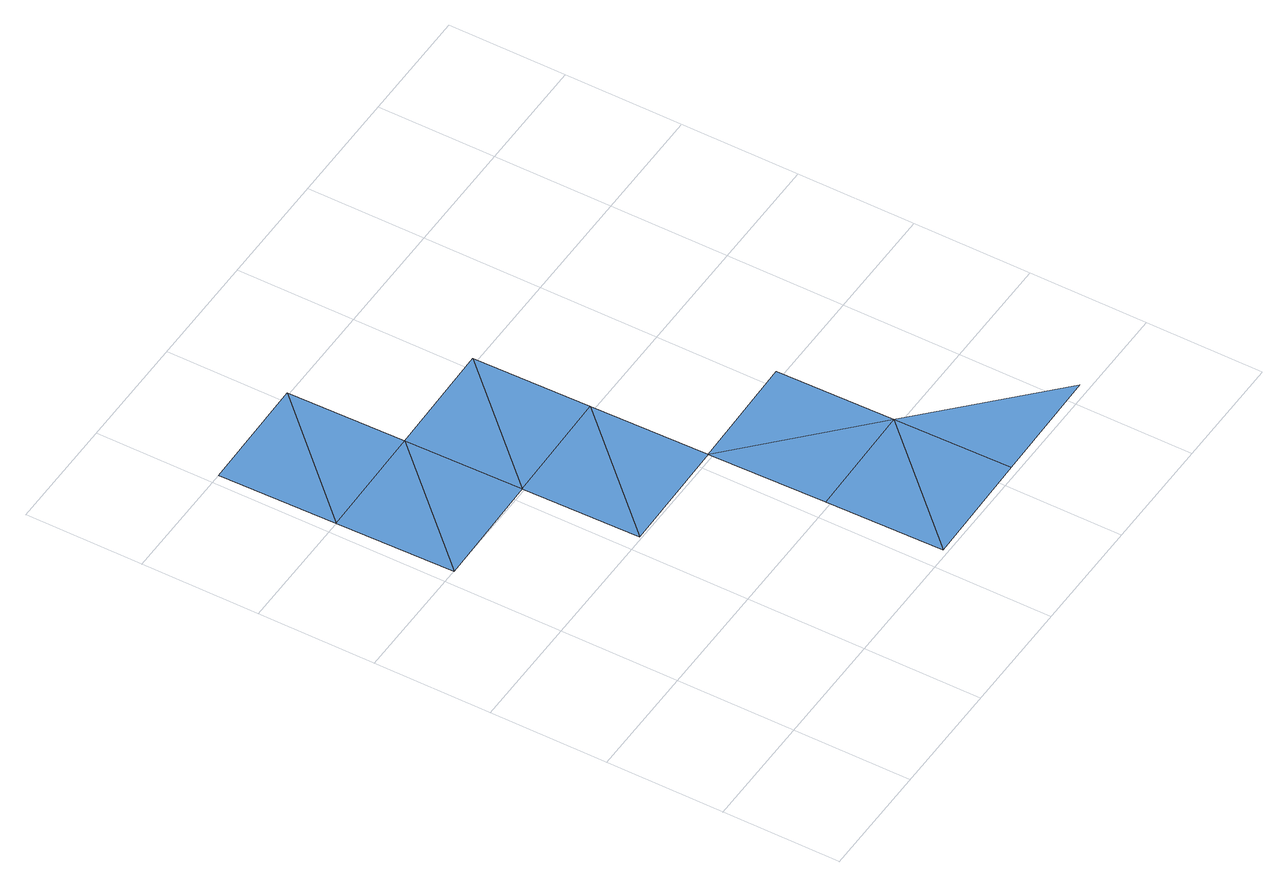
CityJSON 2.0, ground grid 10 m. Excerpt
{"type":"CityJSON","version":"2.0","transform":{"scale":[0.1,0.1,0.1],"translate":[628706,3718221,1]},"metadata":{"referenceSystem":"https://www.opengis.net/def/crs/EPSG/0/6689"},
"CityObjects":{
"waterbody1":{"type":"WaterBody","attributes":{"name":"福岡県津波浸水想定図","class":"1140","function":"2","WaterBodyTsunamiRiskAttribute.description":"1","WaterBodyTsunamiRiskAttribute.rank":"1"},"geometry":[{"type":"MultiSurface","lod":"1","boundaries":[[[0,1,2]],[[1,3,4]],[[0,3,1]],[[2,5,0]],[[5,6,7]],[[5,8,0]],[[7,6,9]],[[10,11,9]],[[10,12,11]],[[5,7,8]],[[12,13,11]],[[9,11,14]],[[13,15,11]]]}]}
},
"vertices":[
[111,402,8],[11,400,8],[13,300,8],[109,502,8],[9,500,8],[113,302,8],[115,202,8],[213,304,8],[211,404,8],[215,204,8],[217,104,8],[317,106,8],[219,4,8],[319,6,8],[315,206,8],[419,8,8]
]}
